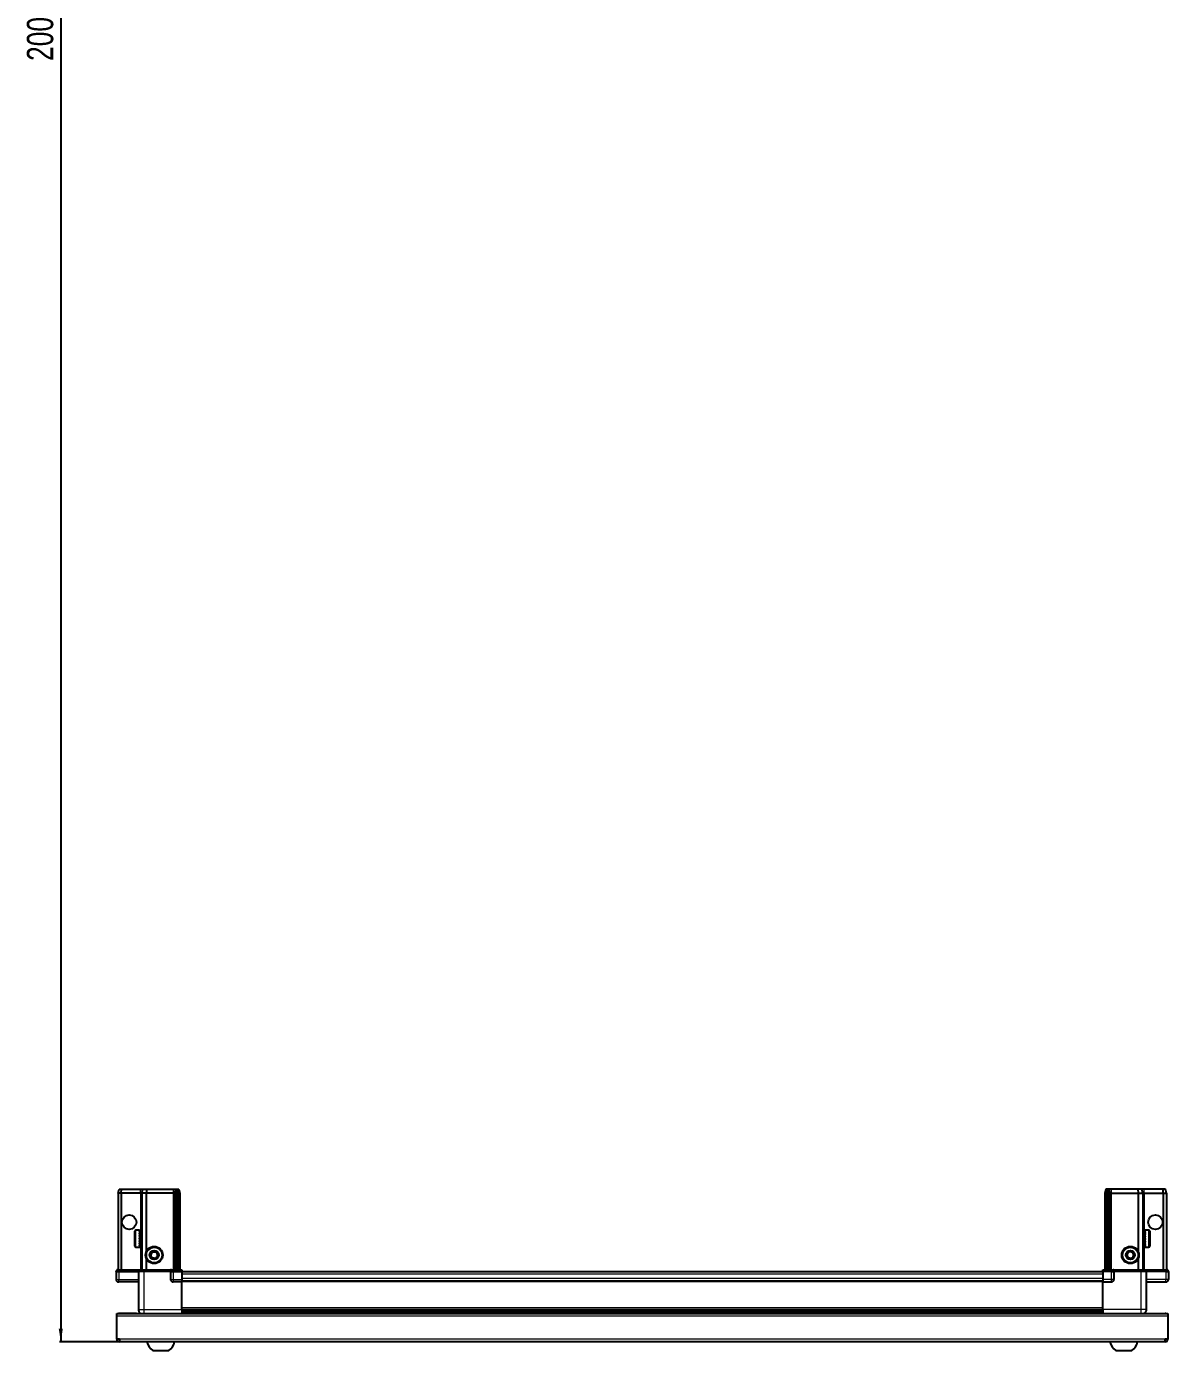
# Model space of a CAD drawing. Header units: millimetres. Extents: x 799 to 4837, y -1214 to 2134.
# Drawn here: x 855 to 1723, y -1214 to -207 of the extents above; entities that cross this region are included whole.
import ezdxf

# ---------------------------------------------------------------- set-up
doc = ezdxf.new("R2010")
doc.units = ezdxf.units.MM
doc.layers.add('FORMAT', color=7, linetype='Continuous')
doc.styles.add('SLDTEXTSTYLE0', font='TXT', dxfattribs={"width": 0.75})
doc.dimstyles.new('SLDDIMSTYLE0', dxfattribs={"dimtxt": 20, "dimasz": 10, "dimexe": 0, "dimexo": 0.0625, "dimgap": 5, "dimtad": 2, "dimdec": 1, "dimrnd": 1e-09, "dimzin": 12, "dimdsep": 46, "dimtxsty": 'SLDTEXTSTYLE0', "dimsah": 1, "dimcen": 0.09, "dimadec": 0, "dimazin": 3, "dimtfac": 1, "dimtofl": 0, "dimtmove": 0, "dimatfit": 3, "dimfxl": 0, "dimfrac": 2, "dimtolj": 1, "dimtzin": 12, "dimarcsym": 0})

# ---------------------------------------------------------------- blocks, each defined once
blk = doc.blocks.new('_D_9')
at = {"layer": 'FORMAT'}
for p, q in [((948.8, 799.4), (880.5, 799.4)), ((881.5, 799.4), (881.5, -1207.6)), ((926.1, -1207.6), (880.5, -1207.6))]:
    blk.add_line(p, q, dxfattribs=at)
for points in [[(881.5, 799.4), (879.9, 789.4), (883, 789.4)], [(881.5, -1207.6), (883, -1197.6), (879.9, -1197.6)]]:
    blk.add_solid(points, dxfattribs=at)
at = {"layer": 'FORMAT', "insert": (855.7, -233.6), "char_height": 20, "attachment_point": 1, "rotation": 90, "style": 'SLDTEXTSTYLE0'}
blk.add_mtext('2007', dxfattribs=at)

msp = doc.modelspace()

# ---------------------------------------------------------------- linework, layer by layer
at = {"color": 7, "linetype": 'Continuous', "lineweight": 25}
for p, q in [((924.97, -1094.59), (925.77, -1091.59)), ((927.47, -1094.59), (924.97, -1094.59)), ((924.97, -1094.59), (924.97, -1152.89)), ((925.77, -1091.59), (927.63, -1091.59)), ((927.47, -1094.59), (927.63, -1091.59)), ((927.47, -1094.59), (927.47, -1152.89)), ((941.97, -1094.59), (927.47, -1094.59)), ((927.63, -1091.59), (941.97, -1091.59)), ((941.97, -1091.59), (943.77, -1091.59)), ((942.97, -1094.59), (941.97, -1094.59)), ((942.97, -1094.59), (943.77, -1091.59)), ((946.47, -1094.59), (942.97, -1094.59)), ((942.97, -1094.59), (942.97, -1152.89)), ((943.77, -1091.59), (946.8, -1091.59)), ((946.8, -1091.59), (946.47, -1094.59)), ((946.47, -1094.59), (946.47, -1139.09)), ((966.97, -1094.59), (946.47, -1094.59)), ((946.8, -1091.59), (966.97, -1091.59)), ((966.97, -1091.59), (968.77, -1091.59)), ((967.97, -1094.59), (966.97, -1094.59)), ((968.77, -1091.59), (967.97, -1094.59)), ((967.97, -1094.59), (967.97, -1152.89)), ((968.97, -1094.59), (967.97, -1094.59)), ((968.77, -1091.59), (969.51, -1091.59)), ((969.51, -1091.59), (968.97, -1094.59)), ((968.97, -1094.59), (968.97, -1152.89)), ((970.47, -1094.59), (968.97, -1094.59)), ((969.51, -1091.59), (970.02, -1091.59)), ((970.02, -1091.59), (971.17, -1091.59)), ((970.02, -1091.59), (970.47, -1094.59)), ((970.47, -1094.59), (970.47, -1152.89)), ((971.97, -1094.59), (970.47, -1094.59)), ((971.17, -1091.59), (971.97, -1094.59)), ((971.97, -1094.59), (971.97, -1152.89)), ((1675.77, -1091.59), (1674.97, -1094.59)), ((1674.97, -1094.59), (1676.47, -1094.59)), ((1674.97, -1094.59), (1674.97, -1152.89)), ((1676.93, -1091.59), (1675.77, -1091.59)), ((1676.93, -1091.59), (1676.47, -1094.59)), ((1676.47, -1094.59), (1677.97, -1094.59)), ((1676.47, -1094.59), (1676.47, -1152.89)), ((1677.43, -1091.59), (1676.93, -1091.59)), ((1677.43, -1091.59), (1677.97, -1094.59)), ((1678.17, -1091.59), (1677.43, -1091.59)), ((1677.97, -1094.59), (1677.97, -1152.89)), ((1677.97, -1094.59), (1678.97, -1094.59)), ((1678.17, -1091.59), (1678.97, -1094.59)), ((1679.97, -1091.59), (1678.17, -1091.59)), ((1678.97, -1094.59), (1678.97, -1152.89)), ((1678.97, -1094.59), (1679.97, -1094.59)), ((1700.14, -1091.59), (1679.97, -1091.59)), ((1679.97, -1094.59), (1700.47, -1094.59)), ((1700.14, -1091.59), (1700.47, -1094.59)), ((1703.17, -1091.59), (1700.14, -1091.59)), ((1700.47, -1094.59), (1700.47, -1139.09)), ((1700.47, -1094.59), (1703.97, -1094.59)), ((1703.97, -1094.59), (1703.17, -1091.59)), ((1704.97, -1091.59), (1703.17, -1091.59)), ((1703.97, -1094.59), (1703.97, -1152.89)), ((1703.97, -1094.59), (1704.97, -1094.59)), ((1719.32, -1091.59), (1704.97, -1091.59)), ((1704.97, -1094.59), (1719.47, -1094.59)), ((1719.47, -1094.59), (1719.32, -1091.59)), ((1721.17, -1091.59), (1719.32, -1091.59)), ((1719.47, -1094.59), (1721.97, -1094.59)), ((1719.47, -1094.59), (1719.47, -1152.89)), ((1721.97, -1094.59), (1721.17, -1091.59)), ((1721.97, -1094.59), (1721.97, -1152.89)), ((937.77, -1134.79), (937.77, -1123.39)), ((940.97, -1122.59), (938.57, -1122.59)), ((940.97, -1122.59), (940.97, -1122.6)), ((940.97, -1122.6), (941.47, -1122.6)), ((940.97, -1122.79), (941.47, -1122.79)), ((940.97, -1122.79), (940.97, -1123.01)), ((940.97, -1123.01), (941.47, -1123.01)), ((940.97, -1123.58), (941.47, -1123.58)), ((940.97, -1123.58), (940.97, -1124.01)), ((940.97, -1124.01), (941.47, -1124.01)), ((940.97, -1124.92), (941.47, -1124.92)), ((940.97, -1124.92), (940.97, -1125.51)), ((940.97, -1125.51), (941.47, -1125.51)), ((940.97, -1126.66), (941.47, -1126.66)), ((940.97, -1126.66), (940.97, -1127.36)), ((940.97, -1127.36), (941.47, -1127.36)), ((941.47, -1122.79), (941.47, -1122.6)), ((941.47, -1123.01), (941.47, -1122.79)), ((941.47, -1123.58), (941.47, -1123.01)), ((941.47, -1124.01), (941.47, -1123.58)), ((941.47, -1124.92), (941.47, -1124.01)), ((941.57, -1124.69), (941.47, -1124.69)), ((941.47, -1125.51), (941.47, -1124.92)), ((941.47, -1126.66), (941.47, -1125.51)), ((941.47, -1127.36), (941.47, -1126.66)), ((941.47, -1128.64), (941.47, -1127.36)), ((941.57, -1133.49), (941.57, -1124.69)), ((942.45, -1125.78), (941.97, -1125.09)), ((941.97, -1133.09), (941.97, -1125.09)), ((942.94, -1125.09), (942.45, -1125.78)), ((942.45, -1132.4), (942.45, -1125.78)), ((942.97, -1125.09), (942.94, -1125.09)), ((942.94, -1133.09), (942.94, -1125.09)), ((1704, -1125.09), (1703.97, -1125.09)), ((1704.49, -1125.78), (1704, -1125.09)), ((1704, -1125.09), (1704, -1133.09)), ((1704.97, -1125.09), (1704.49, -1125.78)), ((1704.49, -1125.78), (1704.49, -1132.4)), ((1704.97, -1125.09), (1704.97, -1133.09)), ((1705.47, -1124.69), (1705.37, -1124.69)), ((1705.37, -1124.69), (1705.37, -1133.49)), ((1708.37, -1122.59), (1705.47, -1122.59)), ((1705.97, -1122.59), (1705.47, -1122.59)), ((1705.47, -1122.59), (1705.47, -1122.64)), ((1705.47, -1122.64), (1705.47, -1122.93)), ((1705.97, -1122.64), (1705.47, -1122.64)), ((1705.97, -1122.93), (1705.47, -1122.93)), ((1705.47, -1122.93), (1705.47, -1123.2)), ((1705.97, -1123.2), (1705.47, -1123.2)), ((1705.47, -1123.2), (1705.47, -1123.86)), ((1705.97, -1123.86), (1705.47, -1123.86)), ((1705.47, -1123.86), (1705.47, -1124.34)), ((1705.47, -1124.34), (1705.47, -1125.31)), ((1705.97, -1124.34), (1705.47, -1124.34)), ((1705.97, -1125.31), (1705.47, -1125.31)), ((1705.47, -1125.31), (1705.47, -1125.94)), ((1705.47, -1125.94), (1705.47, -1127.13)), ((1705.97, -1125.94), (1705.47, -1125.94)), ((1705.97, -1127.13), (1705.47, -1127.13)), ((1705.47, -1127.13), (1705.47, -1127.77)), ((1705.97, -1122.64), (1705.97, -1122.59)), ((1705.97, -1123.2), (1705.97, -1122.93)), ((1705.97, -1124.34), (1705.97, -1123.86)), ((1705.97, -1125.94), (1705.97, -1125.31)), ((1705.97, -1127.85), (1705.97, -1127.13)), ((1709.17, -1123.39), (1709.17, -1134.79)), ((938.57, -1135.59), (940.97, -1135.59)), ((940.97, -1128.64), (941.47, -1128.64)), ((940.97, -1128.64), (940.97, -1129.38)), ((940.97, -1128.79), (941.47, -1128.79)), ((940.97, -1129.29), (941.47, -1129.29)), ((940.97, -1129.38), (941.47, -1129.38)), ((940.97, -1130.67), (941.47, -1130.67)), ((940.97, -1130.67), (940.97, -1131.37)), ((940.97, -1131.37), (941.47, -1131.37)), ((940.97, -1132.54), (941.47, -1132.54)), ((940.97, -1132.54), (940.97, -1133.14)), ((940.97, -1133.14), (941.47, -1133.14)), ((940.97, -1134.07), (941.47, -1134.07)), ((940.97, -1134.07), (940.97, -1134.51)), ((940.97, -1134.51), (941.47, -1134.51)), ((940.97, -1135.12), (941.47, -1135.12)), ((940.97, -1135.12), (940.97, -1135.36)), ((940.97, -1135.36), (941.47, -1135.36)), ((940.97, -1135.58), (941.47, -1135.58)), ((940.97, -1135.58), (940.97, -1135.59)), ((940.97, -1135.59), (941.47, -1135.59)), ((941.47, -1128.79), (941.47, -1128.64)), ((941.47, -1129.38), (941.47, -1129.29)), ((941.47, -1130.67), (941.47, -1129.38)), ((941.47, -1131.37), (941.47, -1130.67)), ((941.47, -1132.54), (941.47, -1131.37)), ((941.47, -1133.14), (941.47, -1132.54)), ((941.47, -1134.07), (941.47, -1133.14)), ((941.47, -1133.49), (941.57, -1133.49)), ((941.47, -1134.51), (941.47, -1134.07)), ((941.47, -1135.12), (941.47, -1134.51)), ((941.47, -1135.36), (941.47, -1135.12)), ((941.47, -1135.58), (941.47, -1135.36)), ((941.47, -1135.59), (941.47, -1135.58)), ((941.97, -1133.09), (942.45, -1132.4)), ((942.45, -1132.4), (942.94, -1133.09)), ((942.94, -1133.09), (942.97, -1133.09)), ((1703.97, -1133.09), (1704, -1133.09)), ((1704, -1133.09), (1704.49, -1132.4)), ((1704.49, -1132.4), (1704.97, -1133.09)), ((1705.37, -1133.49), (1705.47, -1133.49)), ((1705.97, -1127.77), (1705.47, -1127.77)), ((1705.47, -1127.85), (1705.47, -1129.14)), ((1705.97, -1127.85), (1705.47, -1127.85)), ((1705.97, -1129.14), (1705.47, -1129.14)), ((1705.97, -1129.63), (1705.47, -1129.63)), ((1705.47, -1129.63), (1705.47, -1129.88)), ((1705.47, -1129.88), (1705.47, -1131.15)), ((1705.97, -1129.88), (1705.47, -1129.88)), ((1705.97, -1131.15), (1705.47, -1131.15)), ((1705.47, -1131.15), (1705.47, -1131.84)), ((1705.47, -1131.84), (1705.47, -1132.95)), ((1705.97, -1131.84), (1705.47, -1131.84)), ((1705.97, -1132.95), (1705.47, -1132.95)), ((1705.47, -1132.95), (1705.47, -1133.52)), ((1705.47, -1133.52), (1705.47, -1134.38)), ((1705.97, -1133.52), (1705.47, -1133.52)), ((1705.97, -1134.38), (1705.47, -1134.38)), ((1705.47, -1134.38), (1705.47, -1134.78)), ((1705.47, -1134.78), (1705.47, -1135.29)), ((1705.97, -1134.78), (1705.47, -1134.78)), ((1705.97, -1135.29), (1705.47, -1135.29)), ((1705.47, -1135.29), (1705.47, -1135.47)), ((1705.47, -1135.47), (1705.47, -1135.59)), ((1705.97, -1135.47), (1705.47, -1135.47)), ((1705.47, -1135.59), (1708.37, -1135.59)), ((1705.97, -1129.88), (1705.97, -1129.14)), ((1705.97, -1131.84), (1705.97, -1131.15)), ((1705.97, -1133.52), (1705.97, -1132.95)), ((1705.97, -1134.78), (1705.97, -1134.38)), ((1705.97, -1135.47), (1705.97, -1135.29)), ((946.47, -1144.09), (946.47, -1152.89)), ((1700.47, -1144.09), (1700.47, -1152.89)), ((923.97, -1152.89), (923.47, -1153.76)), ((923.47, -1154.09), (923.47, -1153.76)), ((923.47, -1154.09), (925.47, -1154.09)), ((923.47, -1154.09), (923.47, -1160.09)), ((925.47, -1152.89), (923.97, -1152.89)), ((925.47, -1152.89), (940.27, -1152.89)), ((940.27, -1154.09), (925.47, -1154.09)), ((925.47, -1154.09), (940.27, -1154.09)), ((940.27, -1152.89), (940.47, -1152.89)), ((940.47, -1154.09), (940.27, -1154.09)), ((940.47, -1154.09), (940.47, -1152.89)), ((940.47, -1152.89), (944.47, -1152.89)), ((944.47, -1154.09), (940.47, -1154.09)), ((940.47, -1154.09), (940.47, -1183.09)), ((944.47, -1152.89), (964.77, -1152.89)), ((964.77, -1154.09), (944.47, -1154.09)), ((964.77, -1152.89), (964.97, -1152.89)), ((964.97, -1154.09), (964.77, -1154.09)), ((964.97, -1154.09), (964.97, -1152.89)), ((965.65, -1152.89), (964.97, -1152.89)), ((964.97, -1154.09), (966.97, -1154.09)), ((964.97, -1154.09), (964.97, -1160.09)), ((965.65, -1152.89), (973.47, -1152.89)), ((973.47, -1153.76), (966.97, -1153.76)), ((973.47, -1154.09), (966.97, -1154.09)), ((966.97, -1154.09), (973.47, -1154.09)), ((973.47, -1152.89), (973.47, -1153.76)), ((973.47, -1153.76), (973.47, -1153.76)), ((973.47, -1154.09), (973.47, -1153.76)), ((973.47, -1154.09), (973.47, -1154.09)), ((973.47, -1154.09), (973.47, -1160.09)), ((1673.47, -1154.24), (973.47, -1154.24)), ((1673.47, -1152.89), (1681.29, -1152.89)), ((1673.47, -1153.76), (1673.47, -1152.89)), ((1673.47, -1154.09), (1673.47, -1153.76)), ((1679.97, -1153.76), (1673.47, -1153.76)), ((1679.97, -1154.09), (1673.47, -1154.09)), ((1673.47, -1154.09), (1673.47, -1160.09)), ((1679.97, -1154.09), (1681.97, -1154.09)), ((1681.97, -1154.09), (1679.97, -1154.09)), ((1681.97, -1152.89), (1681.29, -1152.89)), ((1681.97, -1154.09), (1681.97, -1152.89)), ((1681.97, -1152.89), (1682.17, -1152.89)), ((1682.17, -1154.09), (1681.97, -1154.09)), ((1681.97, -1154.09), (1681.97, -1160.09)), ((1682.17, -1152.89), (1702.47, -1152.89)), ((1702.47, -1154.09), (1682.17, -1154.09)), ((1702.47, -1152.89), (1706.47, -1152.89)), ((1706.47, -1154.09), (1702.47, -1154.09)), ((1706.47, -1154.09), (1706.47, -1152.89)), ((1706.47, -1152.89), (1706.67, -1152.89)), ((1706.67, -1154.09), (1706.47, -1154.09)), ((1706.47, -1154.09), (1706.47, -1183.09)), ((1706.67, -1152.89), (1721.47, -1152.89)), ((1721.47, -1154.09), (1706.67, -1154.09)), ((1722.97, -1152.89), (1721.47, -1152.89)), ((1721.47, -1154.09), (1723.47, -1154.09)), ((1723.47, -1153.76), (1722.97, -1152.89)), ((1723.47, -1153.76), (1722.97, -1152.89)), ((1723.47, -1154.09), (1723.47, -1153.76)), ((1723.47, -1154.09), (1723.47, -1153.76)), ((1723.47, -1154.09), (1723.47, -1154.09)), ((1723.47, -1154.09), (1723.47, -1160.09)), ((940.47, -1162.09), (925.47, -1162.09)), ((973.47, -1162.09), (966.97, -1162.09)), ((973.47, -1160.09), (973.47, -1162.09)), ((1673.47, -1161.44), (973.47, -1161.44)), ((973.47, -1183.09), (973.47, -1162.09)), ((1673.47, -1160.09), (1673.47, -1162.09)), ((1673.47, -1162.09), (1679.97, -1162.09)), ((1673.47, -1183.09), (1673.47, -1162.09)), ((1706.47, -1162.09), (1721.47, -1162.09)), ((923.97, -1188.19), (923.97, -1186.09)), ((923.97, -1186.09), (1722.97, -1186.09)), ((938.97, -1185.99), (926.07, -1185.99)), ((938.97, -1185.99), (938.97, -1186.09)), ((973.47, -1184.12), (1673.47, -1184.12)), ((973.47, -1184.15), (1673.47, -1184.15)), ((997.35, -1185.94), (973.47, -1185.94)), ((991.97, -1186.09), (991.97, -1185.94)), ((992.01, -1186.09), (992.01, -1185.94)), ((992.28, -1186.09), (992.28, -1185.94)), ((992.54, -1186.09), (992.54, -1185.94)), ((993.19, -1186.09), (993.19, -1185.94)), ((993.66, -1186.09), (993.66, -1185.94)), ((994.62, -1186.09), (994.62, -1185.94)), ((995.24, -1186.09), (995.24, -1185.94)), ((996.43, -1186.09), (996.43, -1185.94)), ((997.09, -1186.09), (997.09, -1185.94)), ((997.14, -1186.09), (997.14, -1185.94)), ((998.44, -1185.94), (997.35, -1185.94)), ((999.17, -1185.94), (998.44, -1185.94)), ((998.44, -1186.09), (998.44, -1185.94)), ((998.44, -1185.94), (998.44, -1185.94)), ((998.45, -1186.09), (998.45, -1185.94)), ((998.95, -1186.09), (998.95, -1185.94)), ((999.17, -1186.09), (999.17, -1185.94)), ((999.59, -1185.94), (999.17, -1185.94)), ((999.17, -1185.94), (999.17, -1185.94)), ((1647.35, -1185.94), (999.59, -1185.94)), ((1000.45, -1186.09), (1000.45, -1185.94)), ((1001.14, -1186.09), (1001.14, -1185.94)), ((1002.26, -1186.09), (1002.26, -1185.94)), ((1002.84, -1186.09), (1002.84, -1185.94)), ((1003.71, -1186.09), (1003.71, -1185.94)), ((1004.11, -1186.09), (1004.11, -1185.94)), ((1004.64, -1186.09), (1004.64, -1185.94)), ((1004.83, -1186.09), (1004.83, -1185.94)), ((1004.97, -1186.09), (1004.97, -1185.94)), ((1641.97, -1186.09), (1641.97, -1185.94)), ((1642.14, -1186.09), (1642.14, -1185.94)), ((1642.35, -1186.09), (1642.35, -1185.94)), ((1642.91, -1186.09), (1642.91, -1185.94)), ((1643.33, -1186.09), (1643.33, -1185.94)), ((1644.23, -1186.09), (1644.23, -1185.94)), ((1644.82, -1186.09), (1644.82, -1185.94)), ((1645.96, -1186.09), (1645.96, -1185.94)), ((1646.66, -1186.09), (1646.66, -1185.94)), ((1647.93, -1185.94), (1647.35, -1185.94)), ((1647.93, -1186.09), (1647.93, -1185.94)), ((1647.94, -1185.94), (1647.93, -1185.94)), ((1648.67, -1185.94), (1647.94, -1185.94)), ((1648.11, -1186.09), (1648.11, -1185.94)), ((1648.61, -1186.09), (1648.61, -1185.94)), ((1648.67, -1186.09), (1648.67, -1185.94)), ((1649.7, -1185.94), (1648.67, -1185.94)), ((1648.67, -1185.94), (1648.67, -1185.94)), ((1673.47, -1185.94), (1649.59, -1185.94)), ((1649.96, -1186.09), (1649.96, -1185.94)), ((1650.67, -1186.09), (1650.67, -1185.94)), ((1651.84, -1186.09), (1651.84, -1185.94)), ((1652.45, -1186.09), (1652.45, -1185.94)), ((1653.4, -1186.09), (1653.4, -1185.94)), ((1653.85, -1186.09), (1653.85, -1185.94)), ((1654.47, -1186.09), (1654.47, -1185.94)), ((1654.71, -1186.09), (1654.71, -1185.94)), ((1654.95, -1186.09), (1654.95, -1185.94)), ((1654.97, -1186.09), (1654.97, -1185.94)), ((1707.97, -1185.99), (1720.87, -1185.99)), ((1707.97, -1185.99), (1707.97, -1186.09)), ((1722.97, -1186.09), (1722.97, -1188.19)), ((923.97, -1205.49), (923.97, -1188.19)), ((1722.97, -1188.19), (1722.97, -1205.49)), ((926.07, -1205.49), (923.97, -1205.49)), ((926.07, -1205.49), (926.07, -1207.59)), ((1720.87, -1207.59), (926.07, -1207.59)), ((1722.97, -1205.49), (1720.87, -1205.49)), ((1720.87, -1207.59), (1720.87, -1205.49)), ((951.47, -1214.19), (963.47, -1214.19)), ((1683.47, -1214.19), (1695.47, -1214.19))]:
    msp.add_line(p, q, dxfattribs=at)
at = {"color": 8, "linetype": 'Continuous', "lineweight": 18}
for p, q in [((941.97, -1094.59), (941.97, -1091.59)), ((941.97, -1094.59), (941.97, -1125.09)), ((966.97, -1091.59), (966.97, -1094.59)), ((966.97, -1094.59), (966.97, -1152.89)), ((1679.97, -1091.59), (1679.97, -1094.59)), ((1679.97, -1094.59), (1679.97, -1152.89)), ((1704.97, -1094.59), (1704.97, -1091.59)), ((1704.97, -1094.59), (1704.97, -1125.09)), ((938.57, -1135.59), (938.57, -1122.59)), ((1708.37, -1122.59), (1708.37, -1135.59)), ((941.97, -1133.09), (941.97, -1152.89)), ((1704.97, -1133.09), (1704.97, -1152.89)), ((925.47, -1154.09), (925.47, -1152.89)), ((925.47, -1154.09), (925.47, -1160.09)), ((940.27, -1154.09), (940.27, -1152.89)), ((944.47, -1154.09), (944.47, -1152.89)), ((944.47, -1154.09), (944.47, -1183.09)), ((964.77, -1154.09), (964.77, -1152.89)), ((966.97, -1154.09), (966.97, -1153.76)), ((966.97, -1154.09), (966.97, -1160.09)), ((973.47, -1154.09), (973.47, -1153.76)), ((1673.47, -1156.24), (973.47, -1156.24)), ((1679.97, -1154.09), (1679.97, -1153.76)), ((1679.97, -1154.09), (1679.97, -1160.09)), ((1682.17, -1152.89), (1682.17, -1154.09)), ((1702.47, -1154.09), (1702.47, -1152.89)), ((1702.47, -1154.09), (1702.47, -1183.09)), ((1706.67, -1152.89), (1706.67, -1154.09)), ((1721.47, -1154.09), (1721.47, -1152.89)), ((1721.47, -1154.09), (1721.47, -1160.09)), ((923.47, -1160.09), (925.47, -1160.09)), ((925.47, -1160.09), (940.47, -1160.09)), ((925.47, -1162.09), (925.47, -1160.09)), ((964.97, -1160.09), (966.97, -1160.09)), ((966.97, -1160.09), (973.47, -1160.09)), ((966.97, -1160.09), (966.97, -1162.09)), ((1673.47, -1159.44), (973.47, -1159.44)), ((1673.47, -1162.09), (973.47, -1162.09)), ((1679.97, -1160.09), (1673.47, -1160.09)), ((1679.97, -1160.09), (1679.97, -1162.09)), ((1681.97, -1160.09), (1679.97, -1160.09)), ((1721.47, -1160.09), (1706.47, -1160.09)), ((1723.47, -1160.09), (1721.47, -1160.09)), ((1721.47, -1162.09), (1721.47, -1160.09)), ((926.07, -1186.09), (926.07, -1185.99)), ((944.47, -1183.09), (973.47, -1183.09)), ((973.47, -1181.5), (1673.47, -1181.5)), ((1673.47, -1182.91), (973.47, -1182.91)), ((973.47, -1185.36), (1673.47, -1185.36)), ((1702.47, -1183.09), (1673.47, -1183.09)), ((1720.87, -1186.09), (1720.87, -1185.99)), ((1722.97, -1188.19), (923.97, -1188.19)), ((1720.87, -1205.49), (926.07, -1205.49))]:
    msp.add_line(p, q, dxfattribs=at)
at = {"color": 7, "linetype": 'Continuous', "lineweight": 25, "flags": 128}
for points in [[(926.07, -1185.99), (925.66, -1186.03), (925.43, -1186.09)], [(1721.51, -1186.09), (1721.28, -1186.03), (1720.87, -1185.99)]]:
    msp.add_lwpolyline(points, dxfattribs=at)
at = {"color": 7, "linetype": 'Continuous', "lineweight": 25}
for centre, radius in [((933.47, -1116.59), 5.5), ((1713.47, -1116.59), 5.5), ((952.47, -1141.59), 6.5), ((1694.47, -1141.59), 6.5), ((952.47, -1141.59), 3.46), ((1694.47, -1141.59), 3.46)]:
    msp.add_circle(centre, radius, dxfattribs=at)
at = {"color": 8, "linetype": 'Continuous', "lineweight": 18}
for centre in [(952.47, -1141.59), (1694.47, -1141.59)]:
    msp.add_circle(centre, 5.7, dxfattribs=at)
at = {"color": 7, "linetype": 'Continuous', "lineweight": 25}
for centre, radius, start, end in [((938.57, -1123.39), 0.8, 90, 180), ((941.97, -1124.69), 0.4, 180, 270), ((1704.97, -1124.69), 0.4, 270, 0), ((1708.37, -1123.39), 0.8, 360, 90), ((938.57, -1134.79), 0.8, 180, 270), ((941.97, -1133.49), 0.4, 90, 180), ((1704.97, -1133.49), 0.4, 360, 90), ((1708.37, -1134.79), 0.8, 270, 0), ((952.47, -1141.59), 2.5, 147.37605, 207.37605), ((952.47, -1141.59), 2.5, 207.37605, 267.37605), ((952.47, -1141.59), 2.5, 87.37605, 147.37605), ((952.47, -1141.59), 2.5, 267.37605, 327.37605), ((952.47, -1141.59), 2.5, 27.37605, 87.37605), ((952.47, -1141.59), 2.5, 327.37605, 27.37605), ((1694.47, -1141.59), 2.5, 134.67671, 194.67671), ((1694.47, -1141.59), 2.5, 194.67671, 254.67671), ((1694.47, -1141.59), 2.5, 74.67671, 134.67671), ((1694.47, -1141.59), 2.5, 254.67671, 314.67671), ((1694.47, -1141.59), 2.5, 14.67671, 74.67671), ((1694.47, -1141.59), 2.5, 314.67671, 14.67671), ((925.47, -1160.09), 2, 180, 270), ((966.97, -1160.09), 2, 180, 270), ((1679.97, -1160.09), 2, 270, 0), ((1721.47, -1160.09), 2, 270, 0), ((926.07, -1205.49), 2.1, 180, 270), ((926.07, -1205.49), 0.6, 180, 270), ((958.5, -1204.57), 11.91, 194.70035, 233.8734), ((956.45, -1204.57), 11.91, 306.1266, 345.29965), ((1690.5, -1204.57), 11.91, 194.70035, 233.8734), ((1688.45, -1204.57), 11.91, 306.1266, 345.29965), ((1720.87, -1205.49), 2.1, 270, 0), ((1720.87, -1205.49), 0.6, 270, 0)]:
    msp.add_arc(centre, radius, start, end, dxfattribs=at)
for centre, start_param, end_param in [((966.97, -1150.3), 2.4188584, 3.1415927), ((1679.97, -1150.3), 3.1415927, 3.8643269)]:
    msp.add_ellipse(centre, major_axis=(0, 3.46), ratio=0.5773503, start_param=start_param, end_param=end_param, dxfattribs=at)
for points, knots in [([(949.59, -1141.46), (949.86, -1141.03), (950.39, -1140.21), (950.9, -1139.41), (951.14, -1139.03)], [0, 0, 0, 0, 0.5346859, 1, 1, 1, 1]), ([(950.91, -1144.02), (950.86, -1143.91), (950.58, -1143.38), (950.12, -1142.5), (949.75, -1141.77), (949.59, -1141.46)], [0, 0, 0, 0, 0.1331247, 0.6370994, 1, 1, 1, 1]), ([(953.8, -1144.16), (953.28, -1144.13), (952.32, -1144.09), (951.36, -1144.04), (950.91, -1144.02)], [0, 0, 0, 0, 0.5346859, 1, 1, 1, 1]), ([(951.14, -1139.03), (951.66, -1139.05), (952.62, -1139.1), (953.58, -1139.14), (954.03, -1139.16)], [0, 0, 0, 0, 0.5346859, 1, 1, 1, 1]), ([(955.35, -1141.73), (955.08, -1142.16), (954.56, -1142.97), (954.04, -1143.78), (953.8, -1144.16)], [0, 0, 0, 0, 0.53468586, 1, 1, 1, 1]), ([(954.03, -1139.16), (954.19, -1139.47), (954.56, -1140.2), (955.02, -1141.08), (955.3, -1141.61), (955.35, -1141.73)], [0, 0, 0, 0, 0.3629006, 0.8668753, 1, 1, 1, 1]), ([(1691.69, -1140.83), (1692.05, -1140.47), (1692.74, -1139.79), (1693.42, -1139.11), (1693.74, -1138.8)], [0, 0, 0, 0, 0.5346859, 1, 1, 1, 1]), ([(1692.42, -1143.62), (1692.33, -1143.29), (1692.12, -1142.49), (1691.87, -1141.53), (1691.72, -1140.95), (1691.69, -1140.83)], [0, 0, 0, 0, 0.3629006, 0.8668753, 1, 1, 1, 1]), ([(1695.2, -1144.39), (1694.7, -1144.25), (1693.77, -1143.99), (1692.85, -1143.74), (1692.42, -1143.62)], [0, 0, 0, 0, 0.5346859, 1, 1, 1, 1]), ([(1693.74, -1138.8), (1694.24, -1138.94), (1695.17, -1139.19), (1696.09, -1139.45), (1696.52, -1139.56)], [0, 0, 0, 0, 0.5346859, 1, 1, 1, 1]), ([(1697.25, -1142.36), (1696.89, -1142.72), (1696.2, -1143.4), (1695.52, -1144.07), (1695.2, -1144.39)], [0, 0, 0, 0, 0.53468586, 1, 1, 1, 1]), ([(1696.52, -1139.56), (1696.56, -1139.68), (1696.71, -1140.26), (1696.96, -1141.23), (1697.17, -1142.02), (1697.25, -1142.36)], [0, 0, 0, 0, 0.1331247, 0.6370994, 1, 1, 1, 1]), ([(940.47, -1183.09), (940.52, -1183.53), (940.59, -1184.21), (941.02, -1185.03), (941.48, -1185.58), (941.88, -1185.94), (942.15, -1186.07), (942.19, -1186.09)], [0, 0, 0, 0, 0.3630185, 0.5584377, 0.7580039, 0.9575702, 1, 1, 1, 1]), ([(973.47, -1183.09), (973.47, -1183.49), (973.47, -1184.28), (973.47, -1185.3), (973.47, -1185.93), (973.47, -1186.08), (973.47, -1186.09)], [0, 0, 0, 0, 0.32552014, 0.65104028, 0.97656042, 1, 1, 1, 1]), ([(1673.47, -1183.09), (1673.47, -1183.49), (1673.47, -1184.28), (1673.47, -1185.3), (1673.47, -1185.93), (1673.47, -1186.08), (1673.47, -1186.09)], [0, 0, 0, 0, 0.3255201, 0.6510403, 0.9765604, 1, 1, 1, 1]), ([(1706.47, -1183.09), (1706.42, -1183.53), (1706.35, -1184.21), (1705.92, -1185.03), (1705.46, -1185.58), (1705.06, -1185.94), (1704.8, -1186.07), (1704.75, -1186.09)], [0, 0, 0, 0, 0.3630185, 0.5584377, 0.7580039, 0.9575702, 1, 1, 1, 1])]:
    msp.add_open_spline(points, degree=3, knots=knots, dxfattribs=at)
at = {"color": 8, "linetype": 'Continuous', "lineweight": 18}
for points in [[(940.47, -1183.09), (940.53, -1183.09), (940.65, -1183.09), (941.58, -1183.09), (942.9, -1183.09), (943.95, -1183.09), (944.47, -1183.09)], [(1706.47, -1183.09), (1706.41, -1183.09), (1706.29, -1183.09), (1705.37, -1183.09), (1704.04, -1183.09), (1702.99, -1183.09), (1702.47, -1183.09)]]:
    msp.add_open_spline(points, degree=3, dxfattribs=at)
for points in [[(944.47, -1183.09), (944.47, -1183.53), (944.47, -1184.21), (944.47, -1185.03), (944.47, -1185.58), (944.47, -1185.94), (944.47, -1186.07), (944.47, -1186.09)], [(1702.47, -1183.09), (1702.47, -1183.53), (1702.47, -1184.21), (1702.47, -1185.03), (1702.47, -1185.58), (1702.47, -1185.94), (1702.47, -1186.07), (1702.47, -1186.09)]]:
    msp.add_open_spline(points, degree=3, knots=[0, 0, 0, 0, 0.3630185, 0.5584377, 0.7580039, 0.9575702, 1, 1, 1, 1], dxfattribs=at)

# ---------------------------------------------------------------- dimensions: what is measured, and where the dimension line sits
at = {"layer": 'FORMAT'}
dim = msp.add_linear_dim(base=(881.47, -1207.59), p1=(948.84, 799.41), p2=(926.07, -1207.59), angle=90, dimstyle='SLDDIMSTYLE0', dxfattribs=at)
dim.commit()
dim.dimension.update_dxf_attribs({"geometry": '_D_9', "text_midpoint": (881.47, -204.09), "dimtype": 160})

doc.saveas('drawing.dxf')
